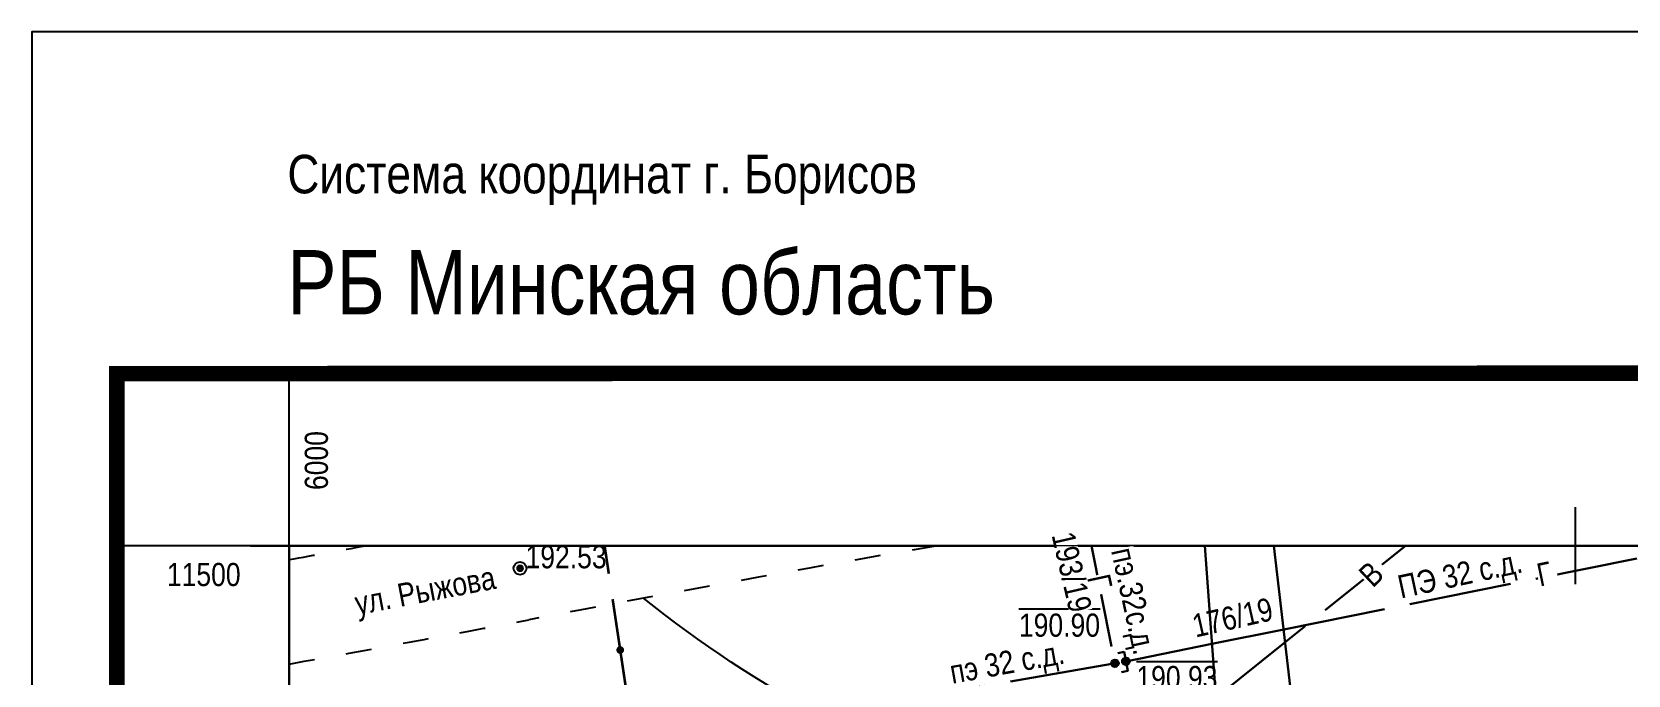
# Model space of a CAD drawing. Header units: millimetres. Extents: x 5990 to 6530, y 11230 to 11520.
# Drawn here: x 5990 to 6052, y 11495 to 11520 of the extents above; entities that cross this region are included whole.
import ezdxf
from ezdxf.enums import TextEntityAlignment as Align

# ---------------------------------------------------------------- set-up
doc = ezdxf.new("R2010")
doc.units = ezdxf.units.MM
doc.header["$PDMODE"] = 32
doc.header["$PDSIZE"] = 0.5
doc.linetypes.add('61342000', pattern=[4.5, 2, -2.5])
doc.linetypes.add('g5_122', pattern=[5, 4, -1])
for name, color, linetype in [('01 ПЛАНШЕТ', 7, 'Continuous'), ('02 ПЛАНОВО-ВЫСОТНОЕ ОБОСНОВАНИЕ', 7, 'Continuous'), ('05 ГАЗОПРОВОД', 7, 'Continuous'), ('06 ВОДОПРОВОД', 7, 'Continuous'), ('09 СВЯЗЬ', 7, 'Continuous'), ('13 АВТОМОБИЛЬНЫЕ ДОРОГИ', 7, 'Continuous'), ('15 РЕЛЬЕФ', 7, 'Continuous')]:
    doc.layers.add(name, color=color, linetype=linetype)
doc.layers.add('18 ГРАНИЦА ТОПОСЪЕМКИ', color=7, linetype='Continuous', plot=False)
doc.styles.add('Д-431', font='ARIALNI_1.TTF', dxfattribs={"height": 0.9})
doc.styles.add('Р-131', font='ARIALN.TTF')

# ---------------------------------------------------------------- blocks, each defined once
blk = doc.blocks.new('_krest')
at = {"color": 3, "linetype": 'ByBlock', "lineweight": -2}
for p, q in [((0, -3), (0, 3)), ((-3, 0), (3, 0))]:
    blk.add_line(p, q, dxfattribs=at)
blk = doc.blocks.new('*U55')
at = {"layer": '09 СВЯЗЬ', "linetype": 'Continuous', "ltscale": 0.5}
for points in [[(6012.892, 11495.793, 1), (6012.848, 11496.09, 1)], [(6013.631, 11490.848, 1), (6013.587, 11491.145, 1)]]:
    blk.add_hatch(color=5, dxfattribs=at).paths.add_polyline_path(points, flags=0)
at = {"layer": '09 СВЯЗЬ', "color": 5, "ltscale": 0.5, "const_width": 0.1}
blk.add_lwpolyline([(6012.426, 11498.909), (6012.263, 11500)], dxfattribs=at)
at = {"layer": '09 СВЯЗЬ', "color": 5, "linetype": 'Continuous', "ltscale": 0.5}
blk.add_lwpolyline([(6013.165, 11493.964, 0.1, 0.1, 0), (6012.87, 11495.942, 0.1, 0.1, 0), (6012.574, 11497.92, 0, 0, 0)], format="xyseb", dxfattribs=at)
at = {"layer": '09 СВЯЗЬ', "color": 5, "linetype": 'Continuous', "ltscale": 0.5, "flags": 128}
blk.add_lwpolyline([(6013.905, 11489.019, 0.1, 0.1, 0), (6013.609, 11490.997, 0.1, 0.1, 0), (6013.313, 11492.975, 0, 0, 0)], format="xyseb", dxfattribs=at)
blk = doc.blocks.new('g5_121_7a')
at = {"color": 0, "lineweight": 30}
blk.add_lwpolyline([(0.25, 0.375), (0, 0.375), (0, -0.375), (0.25, -0.375)], dxfattribs=at)
blk = doc.blocks.new('g5_330')
blk.add_hatch(color=0).paths.add_polyline_path([(0.15, 0, 1), (-0.15, 0, 1)])
at = {"color": 0}
blk.add_circle((0, 0), 0.15, dxfattribs=at)

msp = doc.modelspace()

# ---------------------------------------------------------------- hatches: boundary and pattern name
at = {"layer": '15 РЕЛЬЕФ'}
h = msp.add_hatch(color=256, dxfattribs=at)
edge = h.paths.add_edge_path()
edge.add_arc((6008.976, 11499.122), 0.15, 0, 360)

# ---------------------------------------------------------------- linework, layer by layer
at = {"layer": '01 ПЛАНШЕТ'}
for q in [(6000, 11506.7), (5993.3, 11500)]:
    msp.add_line((6000, 11500), q, dxfattribs=at)
at = {"layer": '01 ПЛАНШЕТ', "color": 7}
for points in [[(5990, 11230), (6260, 11230), (6260, 11520), (5990, 11520)], [(6250, 11500), (6000, 11500), (6000, 11250), (6250, 11250)]]:
    msp.add_lwpolyline(points, close=True, dxfattribs=at)
at = {"layer": '01 ПЛАНШЕТ', "color": 7, "const_width": 0.6}
for points in [[(5993, 11506.7), (6117.001, 11506.736)], [(5993.3, 11506.7), (5993.3, 11382.987)]]:
    msp.add_lwpolyline(points, dxfattribs=at)
at = {"layer": '05 ГАЗОПРОВОД', "color": 1, "linetype": 'g5_122', "lineweight": 30, "elevation": 192.01}
msp.add_lwpolyline([(6032.527, 11495.501), (6035.874, 11496.176)], dxfattribs=at)
at = {"layer": '05 ГАЗОПРОВОД', "color": 1, "linetype": 'g5_122', "lineweight": 30}
msp.add_lwpolyline([(6000, 11489.577), (6006.514, 11490.782), (6023.111, 11493.852), (6032.527, 11495.501)], dxfattribs=at)
at = {"layer": '13 АВТОМОБИЛЬНЫЕ ДОРОГИ', "linetype": '61342000', "ltscale": 0.5}
for points in [[(6000, 11495.397, 0.002831), (6009.316, 11497.12, -0.004558), (6025.198, 11500, -0.004558)], [(6000, 11499.46, 0.000905), (6002.967, 11500, 0.000905)]]:
    msp.add_lwpolyline(points, format="xyb", dxfattribs=at)
at = {"layer": '15 РЕЛЬЕФ', "color": 34, "linetype": 'Continuous', "ltscale": 0.5}
msp.add_lwpolyline([(6028.513, 11489.928, -0.087673), (6013.777, 11497.959)], format="xyb", dxfattribs=at)
at = {"layer": '15 РЕЛЬЕФ'}
msp.add_point((6008.976, 11499.122), dxfattribs=at)
at = {"layer": '18 ГРАНИЦА ТОПОСЪЕМКИ', "color": 2, "lineweight": 30}
msp.add_lwpolyline([(6057.974, 11500), (6000.338, 11500), (6000, 11500), (6000, 11466.644), (6016.111, 11469.409), (6033.609, 11475.569), (6037.378, 11475.615)], dxfattribs=at)

# ---------------------------------------------------------------- block references
at = {"layer": '02 ПЛАНОВО-ВЫСОТНОЕ ОБОСНОВАНИЕ', "xscale": 0.5, "yscale": 0.5, "zscale": 0.5}
for p in [(6000, 11500), (6050, 11500)]:
    msp.add_blockref('_krest', p, dxfattribs=at)
at = {"layer": '02 ПЛАНОВО-ВЫСОТНОЕ ОБОСНОВАНИЕ', "lineweight": 25, "xscale": 0.5, "yscale": 0.5, "zscale": 0.5}
msp.add_blockref('_krest', (6050, 11500), dxfattribs=at)
at = {"layer": '05 ГАЗОПРОВОД'}
for p in [(6032.101, 11495.426), (6032.527, 11495.501)]:
    msp.add_blockref('g5_330', p, dxfattribs=at)
at = {"layer": '05 ГАЗОПРОВОД', "color": 1, "lineweight": 30, "rotation": 191.0073617009639}
msp.add_blockref('g5_121_7a', (6032.527, 11495.501), dxfattribs=at)
at = {"layer": '09 СВЯЗЬ', "color": 5}
msp.add_blockref('*U55', (0, 0), dxfattribs=at)

# ---------------------------------------------------------------- texts
at = {"layer": '01 ПЛАНШЕТ', "color": 7, "style": 'Р-131'}
for s, height, p in [('Система координат г. Борисов', 1.5, (5999.933, 11513.716)), ('РБ Минская область', 2.5, (5999.933, 11509.006))]:
    msp.add_text(s, height=height, dxfattribs=at).set_placement(p)
at = {"layer": '01 ПЛАНШЕТ', "color": 7, "style": 'Д-431'}
msp.add_text('6000', height=0.9, rotation=90, dxfattribs=at).set_placement((6001.507, 11503.316), align=Align.CENTER)
msp.add_text('11500', height=0.9, dxfattribs=at).set_placement((5996.679, 11498.43), align=Align.CENTER)
at = {"layer": '13 АВТОМОБИЛЬНЫЕ ДОРОГИ', "color": 7, "style": 'Д-431'}
msp.add_text('ул. Рыжова', height=0.9, rotation=10.80866, dxfattribs=at).set_placement((6002.652, 11497.301))
at = {"layer": '15 РЕЛЬЕФ', "lineweight": 25, "style": 'Д-431'}
msp.add_text('192.53', height=0.9, dxfattribs=at).set_placement((6009.189, 11499.122))

# ---------------------------------------------------------------- next in the draw order: texts
at = {"color": 7, "insert": (6035.035, 11497.302), "char_height": 0.9, "width": 3.3146, "attachment_point": 1, "rotation": 12.74214, "line_spacing_factor": 0.6, "style": 'Д-431', "bg_fill": 3, "box_fill_scale": 1, "bg_fill_color": 256, "bg_fill_transparency": 0}
msp.add_mtext('{\\C4;176/19}', dxfattribs=at)
at = {"layer": '05 ГАЗОПРОВОД', "color": 7, "char_height": 0.9, "width": 2.79789, "attachment_point": 1, "line_spacing_factor": 0.6, "style": 'Д-431', "bg_fill": 3, "box_fill_scale": 1, "bg_fill_color": 256, "bg_fill_transparency": 0}
for s, insert in [('{\\O190.90}', (6028.369, 11497.359)), ('{\\O190.93}', (6032.934, 11495.32))]:
    msp.add_mtext(s, dxfattribs=dict(at, insert=insert))

# ---------------------------------------------------------------- next in the draw order: linework, layer by layer
at = {"layer": '05 ГАЗОПРОВОД', "color": 1, "linetype": 'g5_122', "lineweight": 30}
for points in [[(6031.194, 11500), (6032.101, 11495.426)], [(6035.874, 11496.176), (6038.662, 11496.738)]]:
    msp.add_lwpolyline(points, dxfattribs=at)
at = {"layer": '06 ВОДОПРОВОД', "color": 82, "linetype": 'g5_122', "lineweight": 30, "flags": 128}
for points in [[(6043.397, 11500), (6038.719, 11496.243)], [(6038.719, 11496.243), (6036.027, 11494.081)]]:
    msp.add_lwpolyline(points, dxfattribs=at)
at = {"layer": '18 ГРАНИЦА ТОПОСЪЕМКИ', "color": 2, "lineweight": 30}
for points in [[(6250, 11500), (6035.594, 11500), (6038.25, 11463.689), (6049.231, 11425.375), (6059.094, 11391.313), (6062.167, 11250), (6250, 11250)], [(6177.394, 11250), (6177.354, 11251.127), (6230.217, 11254.348), (6230.438, 11250), (6250, 11250), (6250, 11287.814), (6144.051, 11279.777), (6141.969, 11323.791), (6250, 11335.292), (6250, 11363.999), (6137.205, 11353.136), (6133.809, 11409.649), (6133.809, 11409.649), (6250, 11418.784), (6250, 11500), (6204.091, 11500), (6235.857, 11452.28), (6132.003, 11438.928), (6138.306, 11500), (6038.284, 11500), (6040.478, 11481.045), (6051.473, 11439.881), (6064.107, 11378.144), (6068.931, 11250)]]:
    msp.add_lwpolyline(points, close=True, dxfattribs=at)

# ---------------------------------------------------------------- next in the draw order: texts
at = {"layer": '05 ГАЗОПРОВОД', "color": 7, "insert": (6025.614, 11495.511), "char_height": 0.9, "width": 4.44998, "attachment_point": 1, "rotation": 10.23239, "line_spacing_factor": 0.6, "style": 'Д-431', "bg_fill": 3, "box_fill_scale": 1, "bg_fill_color": 256, "bg_fill_transparency": 0}
msp.add_mtext('пэ 32 с.д.', dxfattribs=at)

# ---------------------------------------------------------------- next in the draw order: texts
at = {"layer": '05 ГАЗОПРОВОД', "color": 7, "insert": (6031.894, 11498.961), "char_height": 0.9, "width": 0.75892, "attachment_point": 1, "rotation": 282.22559, "line_spacing_factor": 0.6, "style": 'Д-431', "bg_fill": 3, "box_fill_scale": 1, "bg_fill_color": 256, "bg_fill_transparency": 0}
msp.add_mtext('Г', dxfattribs=at)

# ---------------------------------------------------------------- next in the draw order: texts
at = {"color": 7, "insert": (6030.511, 11500.619), "char_height": 0.9, "attachment_point": 1, "rotation": 283.01238, "line_spacing_factor": 0.6, "style": 'Д-431', "bg_fill": 3, "box_fill_scale": 1, "bg_fill_color": 256, "bg_fill_transparency": 0}
msp.add_mtext('{\\C4;193/19}', dxfattribs=at)
at = {"layer": '05 ГАЗОПРОВОД', "color": 7, "insert": (6032.826, 11500.002), "char_height": 0.9, "attachment_point": 1, "rotation": 282.27912, "line_spacing_factor": 0.6, "style": 'Д-431', "bg_fill": 3, "box_fill_scale": 1, "bg_fill_color": 256, "bg_fill_transparency": 0}
msp.add_mtext('пэ.32с.д.', dxfattribs=at)

# ---------------------------------------------------------------- next in the draw order: linework, layer by layer
at = {"color": 7, "lineweight": 15}
msp.add_lwpolyline([(6000, 11250), (6250, 11250), (6250, 11500), (6000, 11500)], close=True, dxfattribs=at)

# ---------------------------------------------------------------- next in the draw order: texts
at = {"layer": '06 ВОДОПРОВОД', "color": 7, "lineweight": 25, "insert": (6041.503, 11498.987), "char_height": 0.9, "attachment_point": 1, "rotation": 43.4531, "line_spacing_factor": 0.6, "style": 'Д-431', "bg_fill": 3, "box_fill_scale": 1, "bg_fill_color": 256, "bg_fill_transparency": 0}
msp.add_mtext('В', dxfattribs=at)

# ---------------------------------------------------------------- next in the draw order: linework, layer by layer
at = {"layer": '05 ГАЗОПРОВОД', "color": 1, "linetype": 'g5_122', "lineweight": 30}
msp.add_lwpolyline([(6038.662, 11496.738), (6053.374, 11499.705), (6053.328, 11500)], dxfattribs=at)

# ---------------------------------------------------------------- next in the draw order: texts
at = {"layer": '05 ГАЗОПРОВОД', "color": 7, "lineweight": 25, "insert": (6043.026, 11498.824), "char_height": 0.9, "attachment_point": 1, "rotation": 12.16207, "style": 'Д-431', "bg_fill": 3, "box_fill_scale": 1, "bg_fill_color": 256, "bg_fill_transparency": 0}
msp.add_mtext('ПЭ 32 с.д.', dxfattribs=at)
at = {"layer": '05 ГАЗОПРОВОД', "color": 7, "lineweight": 25, "insert": (6048.437, 11499.289), "char_height": 0.9, "width": 0.75892, "attachment_point": 1, "rotation": 11.64635, "line_spacing_factor": 0.6, "style": 'Д-431', "bg_fill": 3, "box_fill_scale": 1, "bg_fill_color": 256, "bg_fill_transparency": 0}
msp.add_mtext('Г', dxfattribs=at)

doc.saveas('drawing.dxf')
